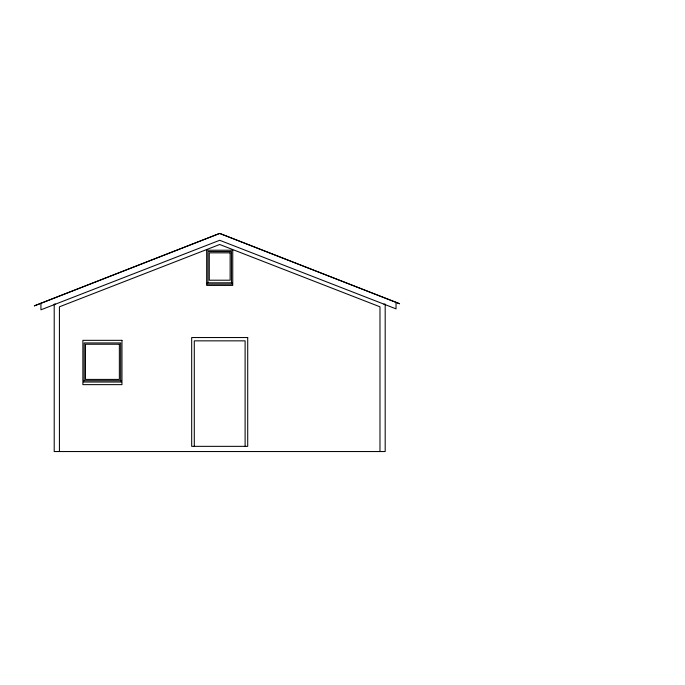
<?xml version="1.0" encoding="UTF-8"?>
<svg xmlns="http://www.w3.org/2000/svg" width="685" height="685" viewBox="0 0 685 685"><rect width="100%" height="100%" fill="white"/><g stroke="black" fill="none" stroke-linecap="round" stroke-linejoin="round"><path stroke-width="1.03" d="M55.511 304.14L54.209 304.14L54.209 451.543L385.184 451.543L385.184 304.14L383.883 304.14M396.033 302.342L396.033 308.858L219.697 240.289L40.937 309.808L40.937 303.292M379.978 451.543L379.978 306.811L219.697 244.485L59.424 306.811L59.424 451.543M245.11 446.397L245.11 340.847L194.292 340.847L194.292 446.397M231.444 282.811L231.444 251.541L207.966 251.541L207.966 282.811M120.663 380.732L120.663 342.937L84.178 342.937L84.178 380.732M219.774 233.457L399.56 303.72L219.774 233.457M219.577 233.465L34.37 305.844L219.577 233.465M232.746 250.231L206.665 250.231L206.665 285.414L232.746 285.414L232.746 250.231M230.134 252.842L209.276 252.842L209.276 280.208L230.134 280.208L230.134 252.842M232.095 282.811L207.315 282.811L207.315 284.112L232.095 284.112L232.095 282.811M247.713 337.542L191.68 337.542L191.68 446.346L247.713 446.346L247.713 337.542M121.964 340.334L82.876 340.334L82.876 384.636L121.964 384.636L121.964 340.334M119.361 344.238L85.479 344.238L85.479 379.421L119.361 379.421L119.361 344.238M121.314 380.732L83.527 380.732L83.527 382.033L121.314 382.033L121.314 380.732"/></g></svg>
